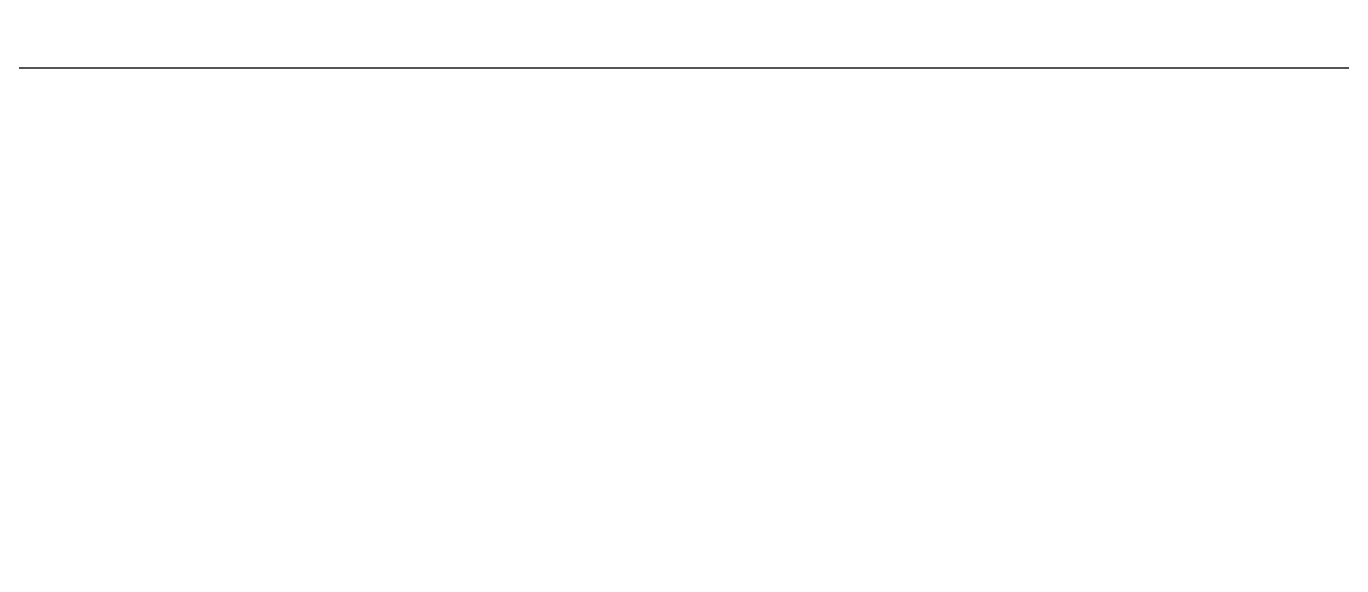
# Model space of a CAD drawing. Header units: millimetres. Extents: x 9574 to 10370, y 1103 to 1809.
# Drawn here: x 9885.7 to 10026.1, y 1566 to 1623.5 of the extents above; entities that cross this region are included whole.
import ezdxf
from ezdxf.xclip import XClip

# ---------------------------------------------------------------- set-up
doc = ezdxf.new("R2010")
doc.units = ezdxf.units.MM
doc.header["$LTSCALE"] = 10
doc.header["$MEASUREMENT"] = 0
doc.header["$XCLIPFRAME"] = 2
doc.layers.add('TX-PAPR', color=2, linetype='Continuous', plot=False)
doc.layers.add('TZ-BASE', color=253, linetype='Continuous')

# ---------------------------------------------------------------- blocks, each defined once
blk = doc.blocks.new('JD-DHGFJ67SF3CG')
at = {"layer": 'TZ-BASE'}
for p, q in [((297.86, -184.28), (323.94, 198.05)), ((77.04, 110.67), (702.24, 68.03)), ((356.56, 74.9, 269), (355.86, 95.84, 269)), ((362.3, 69.49, 270), (360.81, 96.17, 270))]:
    blk.add_line(p, q, dxfattribs=at)

msp = doc.modelspace()

# ---------------------------------------------------------------- linework, layer by layer
at = {"layer": 'TX-PAPR'}
msp.add_lwpolyline([(9573.89, 1103.05), (10369.89, 1103.05), (10369.89, 1619.05), (9573.89, 1619.05)], close=True, dxfattribs=at)

# ---------------------------------------------------------------- block references
at = {"layer": 'TZ-BASE'}
ref = msp.add_blockref('JD-DHGFJ67SF3CG', (9660.32, 1476.15), dxfattribs=at)
XClip(ref).set_block_clipping_path([(697.2310137717, -75.0000549746), (2.6260664882, -75.000000207), (-2.6260664881, 75.0000002071), (702.4831704018, 74.9999446113)])

doc.saveas('drawing.dxf')
